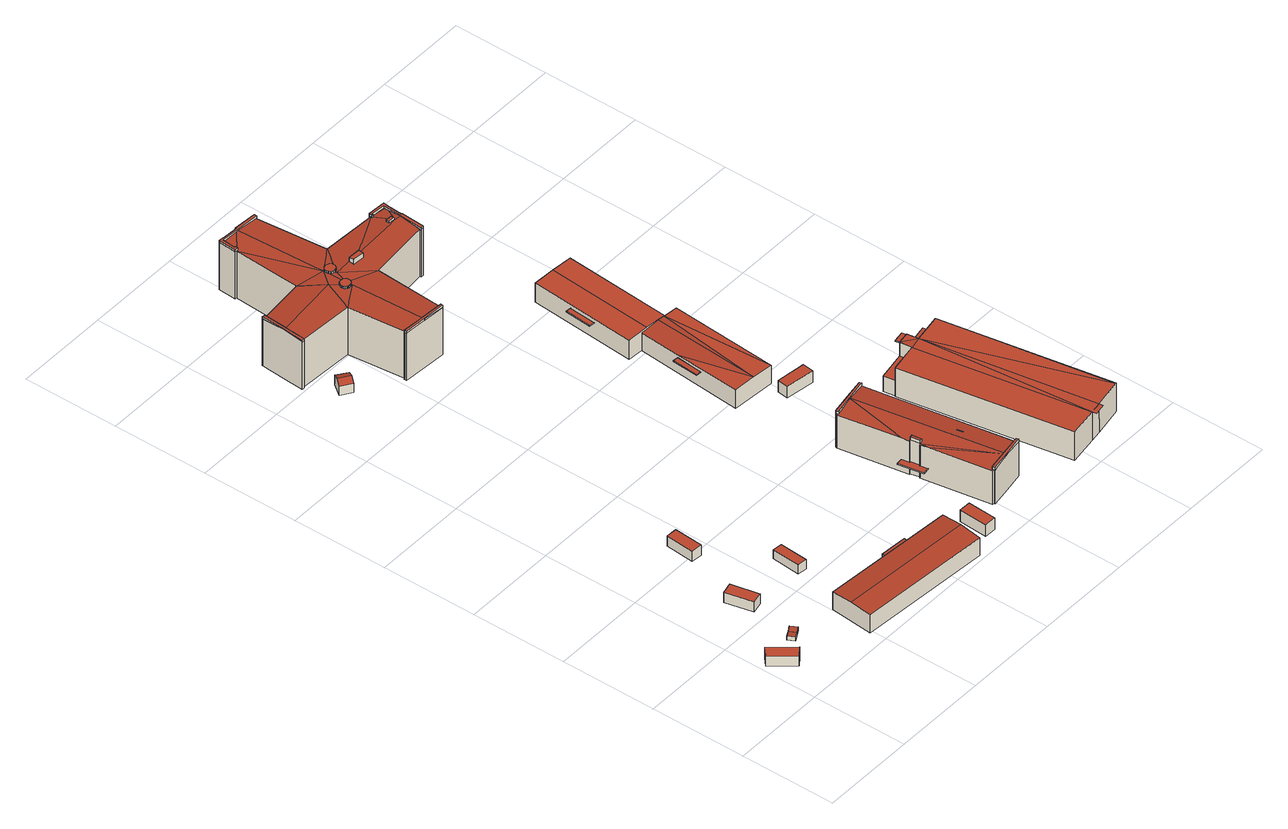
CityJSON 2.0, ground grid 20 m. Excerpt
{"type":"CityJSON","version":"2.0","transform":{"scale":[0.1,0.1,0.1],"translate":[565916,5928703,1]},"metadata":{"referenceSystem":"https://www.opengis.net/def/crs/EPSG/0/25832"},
"CityObjects":{
"building1":{"type":"Building","attributes":{"Grundfläche 2D":"13.358587","Grundhöhe NN":"2.161"},"geometry":[{"type":"Solid","lod":"3","boundaries":[[[[0,1,2,3]],[[4,5,3,2]],[[5,6,0,3]],[[6,7,1,0]],[[7,4,2,1]],[[7,6,5,4]]]],"semantics":{"surfaces":[{"type":"RoofSurface"},{"type":"WallSurface"},{"type":"GroundSurface"}],"values":[[0,1,1,1,1,2]]}}]},
"building2":{"type":"Building","attributes":{"Grundfläche 2D":"4.340358","Grundhöhe NN":"2.093"},"geometry":[{"type":"Solid","lod":"3","boundaries":[[[[8,9,10,11]],[[12,8,11,13]],[[13,11,10,14,15]],[[12,13,15,16]],[[9,8,12,16,17]],[[10,9,17,14]],[[15,14,17,16]]]],"semantics":{"surfaces":[{"type":"RoofSurface"},{"type":"WallSurface"},{"type":"GroundSurface"}],"values":[[0,0,1,1,1,1,2]]}}]},
"building3":{"type":"Building","attributes":{"Grundfläche 2D":"14.259645","Grundhöhe NN":"2.010"},"geometry":[{"type":"Solid","lod":"3","boundaries":[[[[18,19,20,21]],[[22,23,21,20]],[[23,24,18,21]],[[24,25,19,18]],[[25,22,20,19]],[[25,24,23,22]]]],"semantics":{"surfaces":[{"type":"RoofSurface"},{"type":"WallSurface"},{"type":"GroundSurface"}],"values":[[0,1,1,1,1,2]]}}]},
"building4":{"type":"Building","attributes":{"Grundfläche 2D":"13.525084","Grundhöhe NN":"1.930"},"geometry":[{"type":"Solid","lod":"3","boundaries":[[[[26,27,28,29]],[[30,31,29,28]],[[31,32,26,29]],[[32,33,27,26]],[[33,30,28,27]],[[33,32,31,30]]]],"semantics":{"surfaces":[{"type":"RoofSurface"},{"type":"WallSurface"},{"type":"GroundSurface"}],"values":[[0,1,1,1,1,2]]}}]},
"building5":{"type":"Building","attributes":{"Grundfläche 2D":"12.078284","Grundhöhe NN":"2.155"},"geometry":[{"type":"Solid","lod":"3","boundaries":[[[[34,35,36,37]],[[38,39,37,36]],[[39,40,34,37]],[[40,41,35,34]],[[41,38,36,35]],[[41,40,39,38]]]],"semantics":{"surfaces":[{"type":"RoofSurface"},{"type":"WallSurface"},{"type":"GroundSurface"}],"values":[[0,1,1,1,1,2]]}}]},
"building6":{"type":"Building","attributes":{"Grundfläche 2D":"256.619226","Grundhöhe NN":"1.920"},"geometry":[{"type":"Solid","lod":"3","boundaries":[[[[42,43,44,45]],[[46,47,48,49]],[[48,50,51,49]],[[42,45,52,53]],[[43,42,53,54]],[[44,43,54,55]],[[44,55,56,47,46,57,52,45]],[[50,48,47,56,58]],[[51,50,58,59]],[[57,46,49,51,59]],[[59,58,56,55,54,53,52,57]]]],"semantics":{"surfaces":[{"type":"RoofSurface"},{"type":"WallSurface"},{"type":"GroundSurface"}],"values":[[0,0,0,1,1,1,1,1,1,1,2]]}}]},
"building7":{"type":"Building","attributes":{"Grundfläche 2D":"8.344719","Grundhöhe NN":"2.058"},"geometry":[{"type":"Solid","lod":"3","boundaries":[[[[60,61,62,63]],[[64,60,63,65]],[[65,63,62,66,67]],[[64,65,67,68]],[[61,60,64,68,69]],[[62,61,69,66]],[[67,66,69,68]]]],"semantics":{"surfaces":[{"type":"RoofSurface"},{"type":"WallSurface"},{"type":"GroundSurface"}],"values":[[0,0,1,1,1,1,2]]}}]},
"building8":{"type":"Building","attributes":{"Grundfläche 2D":"14.566120","Grundhöhe NN":"1.889"},"geometry":[{"type":"Solid","lod":"3","boundaries":[[[[70,71,72,73]],[[74,75,73,72]],[[75,76,70,73]],[[76,77,71,70]],[[77,74,72,71]],[[77,76,75,74]]]],"semantics":{"surfaces":[{"type":"RoofSurface"},{"type":"WallSurface"},{"type":"GroundSurface"}],"values":[[0,1,1,1,1,2]]}}]},
"building9":{"type":"Building","attributes":{"Grundfläche 2D":"664.965668","Grundhöhe NN":"2.064"},"children":["building9-1","building9-2","building9-3","building9-4","building9-5","building9-6","building9-7","building9-8"],"geometry":[{"type":"Solid","lod":"3","boundaries":[[[[78,79,80]],[[80,79,81,82]],[[83,82,81]],[[84,85,82,86,87]],[[88,89,90,91,92,93,84,87,86]],[[86,94,95,96,97,90,89,88]],[[98,99,100,101,102,90]],[[93,92,91,90,102,103,84]],[[104,105,106,98,107]],[[108,101,100,99,98,106,109]],[[110,111,107]],[[111,104,107]],[[112,111,110]],[[113,104,111]],[[114,115,104,116,117,118]],[[106,105,104,115,114]],[[118,117,116,119,120,121,114]],[[114,122,123,106]],[[124,125,123]],[[125,126,123]],[[126,106,123]],[[125,127,128,129,130,131,132,133,126]],[[134,128,127]],[[132,135,136,137,126,133]],[[135,138,139,136]],[[140,136,139]],[[141,142,137,143,144]],[[145,126,137,142,146]],[[143,147,148,149]],[[150,151,152,153]],[[82,85,84,103,102,101,154,80]],[[155,154,101,156,157]],[[144,150,153,154,155,157,158,159,160,161,106,126,145,146,142,141]],[[159,158,157,156,101,108,109,106,161,160]],[[143,149,144]],[[149,150,144]],[[78,80,162,163]],[[79,78,163,164]],[[80,154,165,162]],[[83,81,79,164,166]],[[82,83,166,167]],[[86,82,167,168]],[[94,86,168,169]],[[95,94,169,170]],[[96,95,170,171]],[[98,90,172,173]],[[172,90,97,96,171,174]],[[107,98,173,175]],[[110,107,175,176]],[[112,110,176,177]],[[113,111,112,177,178]],[[104,113,178,179]],[[116,104,179,180]],[[119,116,180,181]],[[120,119,181,182]],[[121,120,182,183]],[[114,121,183,184]],[[185,123,122,114,184,186]],[[124,123,185,187]],[[125,124,187,188]],[[127,125,188,189]],[[134,127,189,190]],[[191,129,128,134,190,192]],[[193,194,138,135,132,131,130,129,191,195]],[[196,140,139,138,194,197]],[[136,140,196,198]],[[137,136,198,199]],[[143,137,199,200]],[[147,143,200,201]],[[148,147,201,202]],[[203,151,150,149,148,202,204]],[[152,151,203,205]],[[153,152,205,206]],[[154,153,206,165]],[[199,198,196,197,194,193,195,191,192,190,189,188,187,185,186,184,183,182,181,180,179,178,177,176,175,173,172,174,171,170,169,168,167,166,164,163,162,165,206,205,203,204,202,201,200]]]],"semantics":{"surfaces":[{"type":"RoofSurface"},{"type":"WallSurface"},{"type":"GroundSurface"}],"values":[[0,0,0,0,0,0,0,0,0,0,0,0,0,0,0,0,0,0,0,0,0,0,0,0,0,0,0,0,0,0,0,0,0,0,1,1,1,1,1,1,1,1,1,1,1,1,1,1,1,1,1,1,1,1,1,1,1,1,1,1,1,1,1,1,1,1,1,1,1,1,1,1,1,1,2]]}}]},
"building9-1":{"type":"BuildingInstallation","parents":["building9"],"geometry":[{"type":"MultiSurface","lod":"3","boundaries":[[[207,208,209,210,211,212,213,214,215,216,217,218,219,220,221,222,223,224,225,226,227,228,229,230,231,232]],[[208,207,233,234]],[[235,236,232,231]],[[236,233,207,232]],[[209,208,234,237]],[[238,210,209,237,145]],[[238,239,211,210]],[[239,240,212,211]],[[240,241,213,212]],[[241,242,214,213]],[[242,243,215,214]],[[243,244,216,215]],[[244,245,217,216]],[[245,246,218,217]],[[246,247,219,218]],[[247,248,220,219]],[[248,146,221,220]],[[249,222,221,146]],[[223,222,249,250]],[[250,251,224,223]],[[251,252,225,224]],[[227,226,225,252,155,253]],[[253,254,228,227]],[[254,156,158,230,229,228]],[[158,235,231,230]]],"semantics":{"surfaces":[{"type":"RoofSurface"},{"type":"WallSurface"}],"values":[0,1,1,1,1,1,1,1,1,1,1,1,1,1,1,1,1,1,1,1,1,1,1,1,1]}}]},
"building9-2":{"type":"BuildingInstallation","parents":["building9"],"geometry":[{"type":"MultiSurface","lod":"3","boundaries":[[[255,256,257,258]],[[259,260,258,257]],[[255,258,260,261]],[[261,262,256,255]],[[257,256,262,259]]],"semantics":{"surfaces":[{"type":"RoofSurface"},{"type":"WallSurface"}],"values":[0,1,1,1,1]}}]},
"building9-3":{"type":"BuildingInstallation","parents":["building9"],"geometry":[{"type":"MultiSurface","lod":"3","boundaries":[[[263,264,265,266,267,268,269,270,271,272,273,274,275,276,277,278,279,280,281,282,283,284,285,286,287,288,289,290,291]],[[292,293,267,266]],[[293,294,268,267]],[[295,292,266,265]],[[294,296,269,268]],[[296,109,270,269]],[[109,161,160,272,271,270]],[[273,272,160,297]],[[297,298,274,273]],[[298,159,275,274]],[[159,299,276,275]],[[299,300,277,276]],[[279,278,277,300,301,302]],[[302,303,108,304,282,281,280,279]],[[304,305,283,282]],[[305,100,306,285,284,283]],[[306,307,286,285]],[[307,308,287,286]],[[308,309,288,287]],[[288,309,99,289]],[[99,310,290,289]],[[310,311,291,290]],[[311,312,263,291]],[[312,313,264,263]],[[313,295,265,264]]],"semantics":{"surfaces":[{"type":"RoofSurface"},{"type":"WallSurface"}],"values":[0,1,1,1,1,1,1,1,1,1,1,1,1,1,1,1,1,1,1,1,1,1,1,1,1]}}]},
"building9-4":{"type":"BuildingInstallation","parents":["building9"],"geometry":[{"type":"MultiSurface","lod":"3","boundaries":[[[314,315,316,317,318,319,320,321,322,323,324,325,326,327,328,329,330,331]],[[322,321,320,332,91,333]],[[333,334,323,322]],[[335,324,323,334,89]],[[324,335,88,336,87,337,85,80,78,329,328,327,326,325]],[[78,79,330,329]],[[79,81,83,331,330]],[[83,82,314,331]],[[82,86,315,314]],[[86,94,316,315]],[[94,95,317,316]],[[95,96,318,317]],[[96,97,90,332,320,319,318]]],"semantics":{"surfaces":[{"type":"RoofSurface"},{"type":"WallSurface"}],"values":[0,1,1,1,1,1,1,1,1,1,1,1,1]}}]},
"building9-5":{"type":"BuildingInstallation","parents":["building9"],"geometry":[{"type":"MultiSurface","lod":"3","boundaries":[[[338,339,340,341,342]],[[343,344,339,338]],[[92,345,340,339,344]],[[345,346,341,340]],[[338,342,341,346,93,343]]],"semantics":{"surfaces":[{"type":"RoofSurface"},{"type":"WallSurface"}],"values":[0,1,1,1,1]}}]},
"building9-6":{"type":"BuildingInstallation","parents":["building9"],"geometry":[{"type":"MultiSurface","lod":"3","boundaries":[[[347,348,349,350,351,352,353,354,355,356,357,358,359,360,361]],[[110,112,352,351]],[[112,111,113,353,352]],[[113,104,354,353]],[[104,116,355,354]],[[116,119,356,355]],[[119,120,357,356]],[[120,121,358,357]],[[358,121,114,362,359]],[[360,359,362,363]],[[361,360,363,118]],[[347,361,118,364]],[[348,347,364,117,115,105,365,107,110,351,350,349]]],"semantics":{"surfaces":[{"type":"RoofSurface"},{"type":"WallSurface"}],"values":[0,1,1,1,1,1,1,1,1,1,1,1,1]}}]},
"building9-7":{"type":"BuildingInstallation","parents":["building9"],"geometry":[{"type":"MultiSurface","lod":"3","boundaries":[[[366,367,368,369,370,371,372,373,374,375]],[[149,144,150,151,373,372,371,370,148]],[[151,152,374,373]],[[152,153,376,377,141,378,143,147,369,368,367,366,375,374]],[[147,148,370,369]]],"semantics":{"surfaces":[{"type":"RoofSurface"},{"type":"WallSurface"}],"values":[0,1,1,1,1]}}]},
"building9-8":{"type":"BuildingInstallation","parents":["building9"],"geometry":[{"type":"MultiSurface","lod":"3","boundaries":[[[379,380,381,382,383,384,385,386,387,388,389,390]],[[386,385,129,130,131,132,135,138,388,387]],[[138,139,140,390,389,388]],[[381,380,379,390,140,136,391,392,393,133,127,134,383,382]],[[134,128,129,385,384,383]]],"semantics":{"surfaces":[{"type":"RoofSurface"},{"type":"WallSurface"}],"values":[0,1,1,1,1]}}]},
"building10":{"type":"Building","attributes":{"Grundfläche 2D":"282.829015","Grundhöhe NN":"1.719"},"children":["building10-1","building10-2","building10-3","building10-4","building10-5"],"geometry":[{"type":"Solid","lod":"3","boundaries":[[[[394,395,396,397,398,399]],[[399,398,397,400,401,402,403,404,405,394]],[[406,407,408,409,410,401]],[[410,401,410,409]],[[411,412,413,414,415,416,417,404,403,402,401,410,409,418,419,420]],[[421,414,412]],[[413,412,414]],[[397,396,422,423]],[[400,397,423,424]],[[425,406,401,400,424,426]],[[407,406,425,427]],[[408,407,427,428]],[[429,418,409,408,428,430,431]],[[432,419,418,429,431,430,433,434]],[[419,432,434,433,435,436,437,438,439,412,411,420]],[[440,421,412,439,438,437,441,442]],[[414,421,440,442,441,443,415]],[[416,415,443,444]],[[417,416,444,445]],[[446,405,404,417,445,447]],[[394,405,446,448]],[[395,394,448,449]],[[396,395,449,422]],[[433,430,428,427,425,426,424,423,422,449,448,446,447,445,444,443,441,437,436,435]]]],"semantics":{"surfaces":[{"type":"RoofSurface"},{"type":"WallSurface"},{"type":"GroundSurface"}],"values":[[0,0,0,0,0,0,0,1,1,1,1,1,1,1,1,1,1,1,1,1,1,1,1,2]]}}]},
"building10-1":{"type":"BuildingInstallation","parents":["building10"],"geometry":[{"type":"MultiSurface","lod":"3","boundaries":[[[450,451,452,453]],[[420,411,453,452]],[[411,454,450,453]],[[454,455,451,450]],[[452,451,455,420]]],"semantics":{"surfaces":[{"type":"RoofSurface"},{"type":"WallSurface"}],"values":[0,1,1,1,1]}}]},
"building10-2":{"type":"BuildingInstallation","parents":["building10"],"geometry":[{"type":"MultiSurface","lod":"3","boundaries":[[[456,457,458,459,460,461,462,463,464]],[[406,407,465,459,458,457]],[[465,410,402,461,460,459]],[[461,402,398,462]],[[398,397,400,464,463,462]],[[400,401,406,457,456,464]]],"semantics":{"surfaces":[{"type":"RoofSurface"},{"type":"WallSurface"}],"values":[0,1,1,1,1,1]}}]},
"building10-3":{"type":"BuildingInstallation","parents":["building10"],"geometry":[{"type":"MultiSurface","lod":"3","boundaries":[[[466,467,468,469]],[[467,470,468]],[[467,466,471,470]],[[469,471,466]]],"semantics":{"surfaces":[{"type":"RoofSurface"},{"type":"WallSurface"}],"values":[0,1,1,1]}}]},
"building10-4":{"type":"BuildingInstallation","parents":["building10"],"geometry":[{"type":"MultiSurface","lod":"3","boundaries":[[[472,473,474,475,476,477]],[[403,413,478,475,474,473,399]],[[416,417,476,475,478]],[[417,404,405,472,477,476]],[[405,394,399,473,472]]],"semantics":{"surfaces":[{"type":"RoofSurface"},{"type":"WallSurface"}],"values":[0,1,1,1,1]}}]},
"building10-5":{"type":"BuildingInstallation","parents":["building10"],"geometry":[{"type":"MultiSurface","lod":"3","boundaries":[[[429,479,480,481,482,440,439,432]],[[480,479,483,484]],[[481,480,484,485]],[[482,481,485,486]],[[482,486,442,440]],[[440,442,438,439]],[[432,439,438,434]],[[432,434,431,429]],[[429,431,483,479]],[[442,486,485,484,483,431,434,438]]],"semantics":{"surfaces":[{"type":"RoofSurface"},{"type":"WallSurface"},{"type":"OuterCeilingSurface"}],"values":[0,1,1,1,1,1,1,1,1,2]}}]},
"building11":{"type":"Building","attributes":{"Grundfläche 2D":"13.558939","Grundhöhe NN":"1.615"},"geometry":[{"type":"Solid","lod":"3","boundaries":[[[[487,488,489,490]],[[491,492,490,489]],[[492,493,487,490]],[[493,494,488,487]],[[494,491,489,488]],[[494,493,492,491]]]],"semantics":{"surfaces":[{"type":"RoofSurface"},{"type":"WallSurface"},{"type":"GroundSurface"}],"values":[[0,1,1,1,1,2]]}}]},
"building12":{"type":"Building","attributes":{"Grundfläche 2D":"402.154730","Grundhöhe NN":"1.723"},"children":["building12-1","building12-2"],"geometry":[{"type":"Solid","lod":"3","boundaries":[[[[495,496,497,498]],[[497,499,500,498]],[[501,502,503,504]],[[505,502,501]],[[506,507,502]],[[507,503,502]],[[508,507,506]],[[495,509,510,496]],[[503,507,499,497,496,510,511,504]],[[499,507,512,513,500]],[[509,495,498,500,513]],[[505,501,504,511,514]],[[506,502,505,514,515]],[[508,506,515,516]],[[508,516,512,507]],[[516,515,514,511,510,509,513,512]]]],"semantics":{"surfaces":[{"type":"RoofSurface"},{"type":"WallSurface"},{"type":"GroundSurface"}],"values":[[0,0,0,0,0,0,0,1,1,1,1,1,1,1,1,2]]}}]},
"building12-1":{"type":"BuildingInstallation","parents":["building12"],"geometry":[{"type":"MultiSurface","lod":"3","boundaries":[[[517,518,519,520]],[[521,522,520,519]],[[522,523,517,520]],[[523,524,518,517]],[[524,521,519,518]],[[524,523,522,521]]],"semantics":{"surfaces":[{"type":"RoofSurface"},{"type":"WallSurface"},{"type":"OuterCeilingSurface"}],"values":[0,1,1,1,1,2]}}]},
"building12-2":{"type":"BuildingInstallation","parents":["building12"],"geometry":[{"type":"MultiSurface","lod":"3","boundaries":[[[525,526,527,528]],[[529,530,527,526]],[[530,531,528,527]],[[531,532,525,528]],[[532,529,526,525]],[[529,532,531,530]]],"semantics":{"surfaces":[{"type":"RoofSurface"},{"type":"WallSurface"},{"type":"OuterCeilingSurface"}],"values":[0,1,1,1,1,2]}}]},
"building13":{"type":"Building","attributes":{"Grundfläche 2D":"567.452181","Grundhöhe NN":"1.198"},"children":["building13-1"],"geometry":[{"type":"Solid","lod":"3","boundaries":[[[[533,534,535]],[[534,536,535]],[[537,534,533]],[[537,538,539,540]],[[540,541,537]],[[541,542,537]],[[542,543,544,545,537]],[[545,534,537]],[[546,541,540]],[[541,547,548,549,550,542]],[[551,552,553,554]],[[555,556,557,558,559]],[[553,537,533,535,560,561,554]],[[537,553,552,538]],[[562,558,546,540,539,538,552,563,564,565]],[[546,558,557,541]],[[566,567,549,548,547,541,557,556,555]],[[550,549,567,568]],[[542,550,568,569]],[[545,542,569,570]],[[536,534,545,570,571]],[[535,536,571,560]],[[551,554,561,572]],[[552,551,572,563]],[[559,558,562,573]],[[555,559,573,566]],[[564,563,572,561,560,571,570,569,568,567,566,573,562,565]],[[545,544,543,542]]]],"semantics":{"surfaces":[{"type":"RoofSurface"},{"type":"WallSurface"},{"type":"GroundSurface"}],"values":[[0,0,0,0,0,0,0,0,0,0,0,0,1,1,1,1,1,1,1,1,1,1,1,1,1,1,2,0]]}}]},
"building13-1":{"type":"BuildingInstallation","parents":["building13"],"geometry":[{"type":"MultiSurface","lod":"3","boundaries":[[[574,575,540,539]],[[576,577,575,574]],[[578,579,539,540]],[[579,576,574,539]],[[577,578,540,575]],[[577,576,579,578]]],"semantics":{"surfaces":[{"type":"RoofSurface"},{"type":"WallSurface"},{"type":"OuterCeilingSurface"}],"values":[0,1,1,1,1,2]}}]}
},
"vertices":[
[40,65,36],[58,79,36],[20,126,36],[3,111,36],[20,126,12],[3,111,12],[40,65,12],[58,79,12],
[93,132,19],[81,126,20],[89,112,20],[101,119,19],[105,140,20],[113,126,20],[89,112,11],[113,126,11],[105,140,11],[81,126,11],
[105,218,33],[128,223,33],[115,281,33],[91,275,33],[115,281,10],[91,275,10],[105,218,10],[128,223,10],
[142,386,33],[165,384,33],[169,444,33],[147,446,33],[169,444,9],[147,446,9],[142,386,9],[165,384,9],
[229,219,33],[249,217,33],[254,277,32],[234,279,32],[254,277,12],[234,279,12],[229,219,12],[249,217,12],
[392,113,41],[336,117,41],[335,104,41],[391,100,41],[475,93,50],[196,115,50],[192,71,54],[472,50,54],[189,26,50],[468,5,50],[391,100,9],[392,113,9],[336,117,9],[335,104,9],[196,115,9],[475,93,9],[189,26,9],[468,5,9],
[131,1137,38],[140,1150,32],[118,1165,32],[109,1152,38],[122,1125,32],[100,1140,32],[118,1165,11],[100,1140,11],[122,1125,11],[140,1150,11],
[514,28,36],[538,27,36],[541,87,36],[517,88,36],[541,87,9],[517,88,9],[514,28,9],[538,27,9],
[434,1225,120],[440,1225,120],[434,1228,120],[440,1228,120],[441,1274,124],[443,1274,123],[424,1274,124],[437,1274,124],[443,1308,120],[438,1300,121],[439,1309,120],[414,1313,120],[407,1315,120],[408,1312,120],[420,1283,123],[422,1277,123],[444,1308,120],[445,1317,120],[407,1319,120],[407,1316,120],[292,1321,120],[261,1279,123],[254,1271,123],[251,1266,124],[312,1269,124],[411,1273,124],[231,1475,123],[231,1471,123],[240,1288,123],[278,1468,120],[249,1270,123],[241,1286,123],[280,1468,120],[278,1474,120],[280,1474,120],[231,1477,123],[190,1441,120],[227,1472,122],[197,1477,120],[197,1474,120],[191,1446,120],[197,1478,120],[188,1479,120],[186,1441,120],[184,1326,120],[183,1302,120],[181,1302,120],[181,1301,120],[216,1258,124],[83,1292,120],[79,1293,120],[78,1294,120],[78,1292,120],[78,1289,120],[75,1244,124],[80,1244,124],[83,1293,120],[72,1202,121],[77,1202,121],[194,1196,120],[72,1200,120],[74,1200,120],[77,1200,120],[250,1075,123],[243,1225,123],[207,1078,120],[251,1070,123],[229,1243,123],[242,1227,123],[204,1078,120],[204,1073,120],[251,1070,120],[296,1067,120],[297,1067,120],[298,1072,120],[296,1073,120],[304,1215,120],[246,1237,122],[244,1242,123],[243,1238,123],[242,1243,123],[241,1276,123],[240,1283,123],[240,1284,123],[434,1228,11],[434,1225,11],[440,1225,11],[304,1215,11],[443,1274,11],[441,1274,11],[443,1308,11],[444,1308,11],[445,1317,11],[407,1319,11],[407,1315,11],[292,1321,11],[407,1316,11],[278,1468,11],[280,1468,11],[280,1474,11],[231,1477,11],[231,1475,11],[197,1477,11],[197,1478,11],[188,1479,11],[186,1441,11],[190,1441,11],[183,1302,11],[184,1326,11],[181,1302,11],[181,1301,11],[83,1292,11],[83,1293,11],[78,1294,11],[79,1293,11],[75,1244,11],[72,1200,11],[78,1292,11],[77,1200,11],[74,1200,11],[77,1202,11],[194,1196,11],[207,1078,11],[204,1078,11],[204,1073,11],[297,1067,11],[296,1067,11],[298,1072,11],[296,1073,11],
[235,1245,128],[232,1245,128],[230,1244,128],[228,1242,128],[226,1239,128],[225,1236,128],[225,1234,128],[226,1231,128],[227,1229,128],[229,1227,128],[231,1226,128],[234,1225,128],[237,1225,128],[240,1225,128],[242,1227,128],[244,1229,128],[245,1231,128],[246,1233,128],[246,1236,128],[246,1237,128],[246,1239,128],[244,1241,128],[244,1242,128],[242,1243,128],[240,1245,128],[237,1245,128],[235,1245,123],[232,1245,123],[240,1245,123],[237,1245,123],[230,1244,123],[228,1242,123],[226,1239,123],[225,1236,123],[225,1234,123],[226,1231,123],[227,1229,122],[229,1227,122],[231,1226,122],[234,1225,122],[237,1225,122],[240,1225,123],[244,1229,123],[245,1231,123],[246,1233,122],[246,1236,122],[246,1239,123],[244,1241,123],
[311,1256,134],[312,1266,134],[287,1267,134],[287,1257,134],[287,1267,124],[287,1257,123],[311,1256,123],[312,1266,123],
[258,1288,128],[256,1289,128],[253,1290,128],[251,1291,128],[248,1291,128],[246,1290,128],[243,1288,128],[241,1286,128],[240,1284,128],[240,1283,128],[240,1281,128],[240,1278,128],[241,1276,128],[242,1274,128],[244,1272,128],[246,1271,128],[247,1271,128],[248,1270,128],[249,1270,128],[250,1270,128],[253,1270,128],[254,1271,128],[255,1271,128],[257,1273,128],[259,1275,128],[260,1277,128],[261,1279,128],[260,1282,128],[260,1285,128],[251,1291,122],[248,1291,122],[246,1290,122],[253,1290,122],[243,1288,123],[240,1281,123],[240,1278,123],[242,1274,123],[244,1272,123],[246,1271,123],[247,1271,123],[248,1270,123],[250,1270,123],[253,1270,123],[255,1271,123],[257,1273,123],[259,1275,123],[260,1277,123],[260,1282,123],[260,1285,122],[258,1288,122],[256,1289,122],
[441,1274,125],[443,1308,125],[444,1308,125],[445,1317,125],[407,1319,125],[407,1316,125],[407,1312,125],[408,1312,125],[409,1312,125],[409,1314,125],[439,1312,125],[439,1309,125],[439,1308,125],[437,1275,125],[437,1274,125],[434,1225,125],[440,1225,125],[443,1274,125],[407,1312,120],[409,1312,120],[409,1314,120],[439,1312,120],[439,1308,120],[437,1275,124],
[423,1276,127],[424,1283,127],[411,1284,127],[411,1277,127],[422,1277,127],[423,1276,123],[424,1283,123],[411,1284,123],[411,1277,123],
[193,1474,125],[197,1474,125],[231,1471,125],[232,1471,125],[280,1468,125],[280,1474,125],[231,1477,125],[231,1475,125],[197,1477,125],[197,1478,125],[188,1479,125],[186,1441,125],[193,1441,125],[194,1446,125],[191,1446,125],[193,1441,120],[194,1446,120],[193,1474,120],[232,1471,123],
[250,1075,125],[248,1075,125],[207,1078,125],[204,1078,125],[204,1073,125],[251,1070,125],[296,1067,125],[297,1067,125],[298,1072,125],[251,1075,125],[253,1075,123],[251,1075,123],[248,1075,123],
[79,1228,125],[79,1229,125],[80,1243,125],[80,1244,125],[83,1293,125],[79,1293,125],[78,1294,125],[78,1292,125],[75,1244,125],[72,1200,125],[74,1200,125],[77,1200,125],[79,1228,123],[79,1229,123],[80,1243,124],
[676,87,84],[678,87,83],[624,394,83],[622,394,84],[623,392,84],[676,90,84],[622,397,84],[580,390,90],[581,384,90],[634,83,90],[635,77,90],[677,85,84],[538,382,85],[538,379,85],[536,379,84],[559,252,84],[579,384,90],[567,217,85],[567,216,85],[632,83,90],[568,200,84],[590,73,84],[593,73,85],[593,70,85],[561,236,84],[563,237,85],[563,236,85],[565,216,84],[624,394,7],[622,394,7],[622,397,7],[538,382,7],[580,390,7],[538,379,7],[536,379,7],[561,236,36],[561,236,7],[561,236,34],[563,237,36],[563,237,7],[563,237,34],[563,236,7],[567,217,7],[567,216,7],[567,216,34],[567,216,36],[565,216,36],[565,216,7],[565,216,34],[590,73,7],[593,73,7],[593,70,7],[677,85,7],[635,77,7],[676,87,7],[678,87,7],
[572,218,92],[569,237,92],[563,236,92],[567,217,92],[572,218,85],[569,237,85],
[580,390,91],[538,382,91],[538,379,91],[539,377,91],[579,384,91],[581,384,91],[623,392,91],[622,394,91],[622,397,91],[539,377,85],
[636,176,88],[634,188,88],[632,188,88],[634,176,88],[634,188,87],[636,176,87],
[677,85,92],[676,90,92],[632,83,92],[592,76,92],[593,70,92],[635,77,92],[592,76,85],
[559,252,36],[544,250,36],[554,198,36],[568,200,36],[559,252,34],[544,250,34],[554,198,34],[568,200,34],
[650,544,33],[590,552,33],[587,530,33],[647,521,33],[587,530,6],[647,521,6],[650,544,6],[590,552,6],
[510,1031,51],[494,808,51],[539,805,52],[555,1028,52],[584,802,51],[600,1025,51],[519,720,48],[555,579,50],[569,803,50],[526,806,48],[509,582,49],[599,575,49],[584,802,49],[615,800,48],[510,1031,7],[494,808,7],[526,806,7],[584,802,7],[600,1025,7],[509,582,7],[599,575,7],[615,800,7],
[489,892,43],[500,891,43],[504,947,43],[493,948,43],[504,947,41],[493,948,41],[489,892,41],[500,891,41],
[504,666,42],[515,665,42],[519,720,42],[508,721,42],[515,665,40],[519,720,40],[508,721,40],[504,666,40],
[856,415,69],[919,62,69],[858,415,68],[921,63,68],[797,404,69],[793,428,69],[792,428,69],[769,424,69],[772,399,68],[835,48,68],[837,39,68],[860,43,68],[859,51,68],[768,424,69],[714,389,68],[713,389,68],[711,388,68],[774,38,68],[851,439,38],[793,428,38],[797,404,38],[856,415,38],[713,389,38],[714,389,38],[772,399,38],[768,424,38],[709,413,38],[858,415,2],[856,415,2],[768,424,2],[793,428,2],[792,428,2],[769,424,2],[713,389,2],[711,388,2],[774,38,2],[835,48,2],[859,51,2],[921,63,2],[851,439,2],[709,413,2],
[790,437,69],[767,433,69],[790,437,67],[767,433,67],[769,424,67],[792,428,67]
]}
